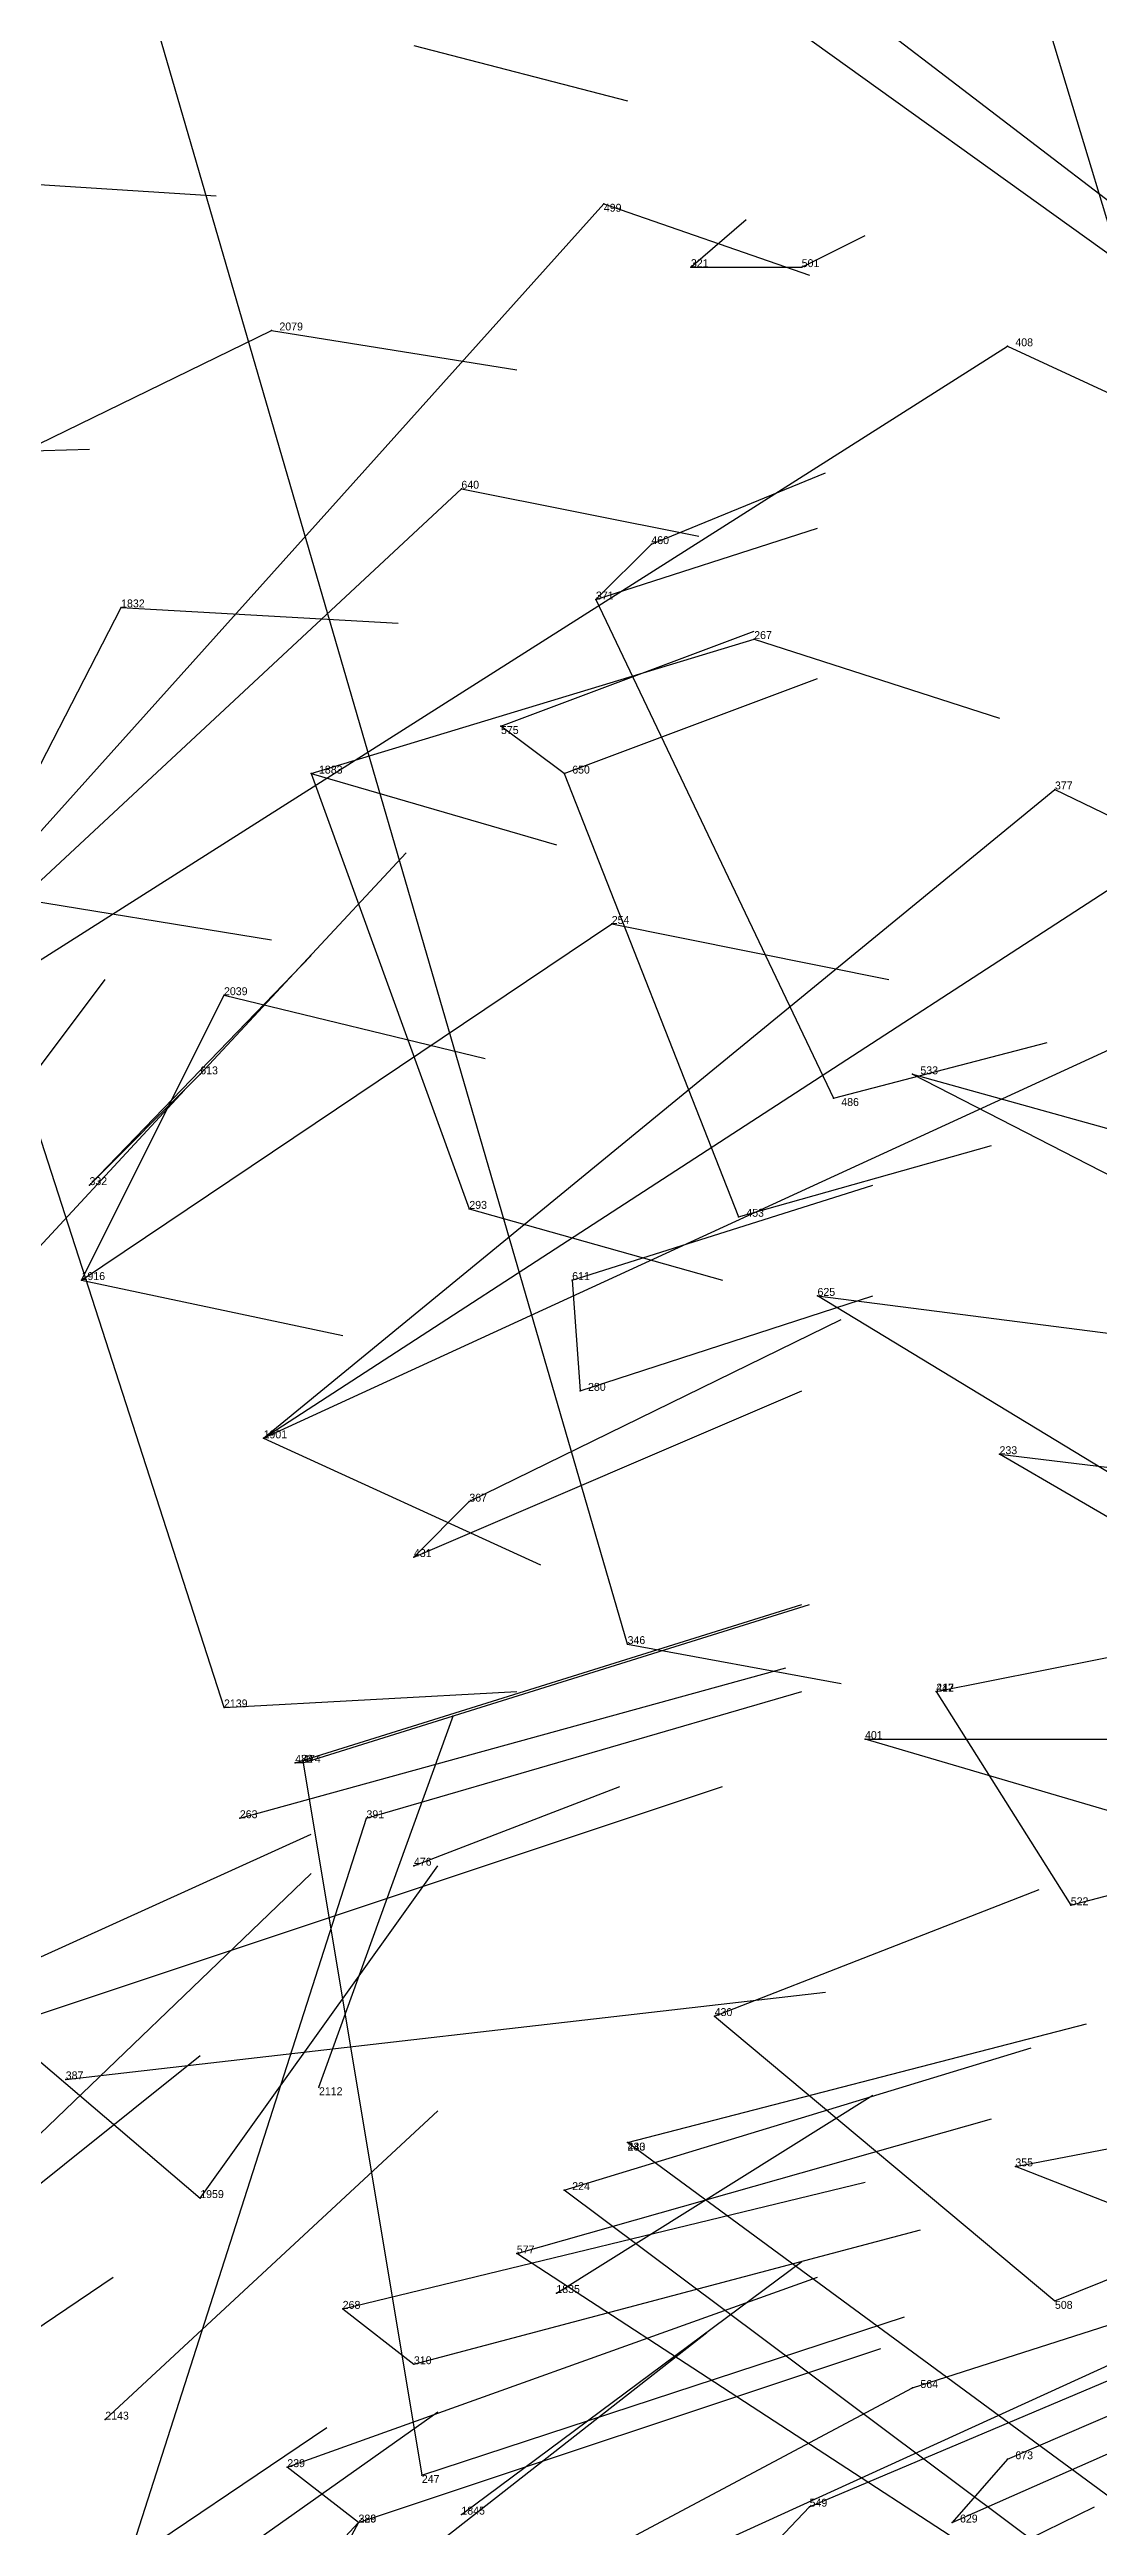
# Model space of a CAD drawing. Extents: x -747426.44 to -747424.45, y -964659.9 to -964657.28.
# Drawn here: x -747425.478 to -747425.3455, y -964658.6155 to -964658.3025 of the extents above; entities that cross this region are included whole.
import ezdxf

# ---------------------------------------------------------------- set-up
doc = ezdxf.new("R2010")
doc.units = 0
for name, color, linetype in [('Facilities', 3, 'CONTINUOUS'), ('Facilities_lines', 3, 'CONTINUOUS'), ('Normals', 1, 'CONTINUOUS'), ('Source_points', 5, 'CONTINUOUS'), ('Text', 3, 'CONTINUOUS')]:
    doc.layers.add(name, color=color, linetype=linetype)

msp = doc.modelspace()

# ---------------------------------------------------------------- linework, layer by layer
at = {"layer": 'Facilities', "color": 3}
for p in [(-747425.397, -964658.33, 137.142), (-747425.409, -964658.372, 137.154), (-747425.445, -964658.394, 137.349), (-747425.413, -964658.394, 137.146), (-747425.459, -964658.432, 137.154), (-747425.369, -964658.432, 137.32), (-747425.474, -964658.458, 137.351), (-747425.412, -964658.458, 137.121), (-747425.451, -964658.478, 137.345), (-747425.425, -964658.486, 137.132), (-747425.405, -964658.504, 137.322), (-747425.366, -964658.51, 137.119), (-747425.456, -964658.512, 137.357), (-747425.446, -964658.519, 137.172), (-747425.454, -964658.526, 137.191), (-747425.432, -964658.532, 137.341), (-747425.394, -964658.551, 137.326), (-747425.476, -964658.559, 137.231), (-747425.444, -964658.56, 137.352), (-747425.441, -964658.588, 137.177), (-747425.414, -964658.586, 137.347), (-747425.471, -964658.602, 137.382), (-747425.357, -964658.607, 137.117), (-747425.439, -964658.615, 137.189), (-747425.426, -964658.614, 137.358)]:
    msp.add_point(p, dxfattribs=at)
at = {"layer": 'Facilities_lines', "color": 3}
for p, q in [((-747425.329, -964658.375, 137.123), (-747425.365, -964658.256, 137.337)), ((-747425.208, -964658.426, 137.059), (-747425.42, -964658.274, 137.343)), ((-747425.405, -964658.504, 137.322), (-747425.469, -964658.284, 137.359)), ((-747425.208, -964658.426, 137.059), (-747425.383, -964658.292, 137.338)), ((-747425.513, -964658.439, 137.376), (-747425.408, -964658.322, 137.338)), ((-747425.397, -964658.33, 137.142), (-747425.383, -964658.33, 137.134)), ((-747425.575, -964658.399, 137.407), (-747425.45, -964658.338, 137.355)), ((-747425.513, -964658.439, 137.376), (-747425.357, -964658.34, 137.324)), ((-747425.456, -964658.512, 137.357), (-747425.507, -964658.354, 137.38)), ((-747425.513, -964658.439, 137.376), (-747425.426, -964658.358, 137.339)), ((-747425.409, -964658.372, 137.154), (-747425.402, -964658.365, 137.145)), ((-747425.409, -964658.372, 137.154), (-747425.379, -964658.435, 137.113)), ((-747425.524, -964658.48, 137.388), (-747425.469, -964658.373, 137.365)), ((-747425.451, -964658.478, 137.345), (-747425.297, -964658.378, 137.313)), ((-747425.445, -964658.394, 137.349), (-747425.389, -964658.377, 137.334)), ((-747425.413, -964658.394, 137.146), (-747425.421, -964658.388, 137.144)), ((-747425.445, -964658.394, 137.349), (-747425.425, -964658.449, 137.336)), ((-747425.413, -964658.394, 137.146), (-747425.391, -964658.45, 137.113)), ((-747425.451, -964658.478, 137.345), (-747425.351, -964658.396, 137.319)), ((-747425.474, -964658.458, 137.351), (-747425.407, -964658.413, 137.335)), ((-747425.451, -964658.478, 137.345), (-747425.314, -964658.415, 137.304)), ((-747425.474, -964658.458, 137.351), (-747425.456, -964658.422, 137.35)), ((-747425.459, -964658.432, 137.154), (-747425.473, -964658.446, 137.164)), ((-747425.369, -964658.432, 137.32), (-747425.332, -964658.451, 137.305)), ((-747425.412, -964658.458, 137.121), (-747425.411, -964658.472, 137.122)), ((-747425.218, -964658.559, 137.225), (-747425.381, -964658.46, 137.321)), ((-747425.255, -964658.54, 137.24), (-747425.358, -964658.48, 137.315)), ((-747425.425, -964658.486, 137.132), (-747425.432, -964658.493, 137.141)), ((-747425.366, -964658.51, 137.119), (-747425.366, -964658.51, 137.119)), ((-747425.366, -964658.51, 137.119), (-747425.349, -964658.537, 137.113)), ((-747425.188, -964658.571, 137.219), (-747425.375, -964658.516, 137.316)), ((-747425.446, -964658.519, 137.172), (-747425.447, -964658.519, 137.181)), ((-747425.446, -964658.519, 137.172), (-747425.447, -964658.519, 137.181)), ((-747425.446, -964658.519, 137.172), (-747425.431, -964658.609, 137.17)), ((-747425.513, -964658.528, 137.392), (-747425.459, -964658.574, 137.371)), ((-747425.48, -964658.657, 137.218), (-747425.438, -964658.526, 137.163)), ((-747425.394, -964658.551, 137.326), (-747425.351, -964658.587, 137.107)), ((-747425.299, -964658.645, 137.283), (-747425.405, -964658.567, 137.149)), ((-747425.299, -964658.645, 137.283), (-747425.405, -964658.567, 137.149)), ((-747425.272, -964658.603, 137.253), (-747425.356, -964658.57, 137.312)), ((-747425.29, -964658.665, 137.285), (-747425.413, -964658.573, 137.159)), ((-747425.29, -964658.665, 137.285), (-747425.419, -964658.581, 137.159)), ((-747425.441, -964658.588, 137.177), (-747425.432, -964658.595, 137.169)), ((-747425.48, -964658.657, 137.218), (-747425.333, -964658.59, 137.305)), ((-747425.48, -964658.657, 137.218), (-747425.369, -964658.598, 137.322)), ((-747425.357, -964658.607, 137.117), (-747425.364, -964658.615, 137.117)), ((-747425.439, -964658.615, 137.189), (-747425.448, -964658.608, 137.198)), ((-747425.456, -964658.691, 137.213), (-747425.382, -964658.613, 137.332)), ((-747425.439, -964658.615, 137.189), (-747425.466, -964658.644, 137.199)), ((-747425.439, -964658.615, 137.189), (-747425.458, -964658.65, 137.2)), ((-747425.439, -964658.615, 137.189), (-747425.439, -964658.615, 137.189))]:
    msp.add_line(p, q, dxfattribs=at)
at = {"layer": 'Normals', "color": 1}
for p, q in [((-747425.432, -964658.302, 137.354), (-747425.405, -964658.309, 137.45)), ((-747425.488, -964658.319, 137.369), (-747425.457, -964658.321, 137.464)), ((-747425.408, -964658.322, 137.338), (-747425.382, -964658.331, 137.434)), ((-747425.397, -964658.33, 137.142), (-747425.39, -964658.324, 137.242)), ((-747425.383, -964658.33, 137.134), (-747425.375, -964658.326, 137.234)), ((-747425.45, -964658.338, 137.355), (-747425.419, -964658.343, 137.45)), ((-747425.357, -964658.34, 137.324), (-747425.331, -964658.352, 137.42)), ((-747425.507, -964658.354, 137.38), (-747425.473, -964658.353, 137.474)), ((-747425.402, -964658.365, 137.145), (-747425.38, -964658.356, 137.242)), ((-747425.426, -964658.358, 137.339), (-747425.396, -964658.364, 137.434)), ((-747425.409, -964658.372, 137.154), (-747425.381, -964658.363, 137.249)), ((-747425.469, -964658.373, 137.365), (-747425.434, -964658.375, 137.459)), ((-747425.421, -964658.388, 137.144), (-747425.389, -964658.376, 137.238)), ((-747425.389, -964658.377, 137.334), (-747425.358, -964658.387, 137.429)), ((-747425.413, -964658.394, 137.146), (-747425.381, -964658.382, 137.24)), ((-747425.445, -964658.394, 137.349), (-747425.414, -964658.403, 137.444)), ((-747425.351, -964658.396, 137.319), (-747425.32, -964658.411, 137.413)), ((-747425.459, -964658.432, 137.154), (-747425.433, -964658.404, 137.246)), ((-747425.487, -964658.409, 137.366), (-747425.45, -964658.415, 137.459)), ((-747425.407, -964658.413, 137.335), (-747425.372, -964658.42, 137.429)), ((-747425.473, -964658.446, 137.164), (-747425.445, -964658.417, 137.256)), ((-747425.507, -964658.468, 137.182), (-747425.471, -964658.42, 137.262)), ((-747425.456, -964658.422, 137.35), (-747425.423, -964658.43, 137.444)), ((-747425.379, -964658.435, 137.113), (-747425.352, -964658.428, 137.209)), ((-747425.499, -964658.475, 137.173), (-747425.461, -964658.434, 137.256)), ((-747425.499, -964658.475, 137.173), (-747425.461, -964658.434, 137.256)), ((-747425.369, -964658.432, 137.32), (-747425.333, -964658.442, 137.413)), ((-747425.391, -964658.45, 137.113), (-747425.359, -964658.441, 137.207)), ((-747425.412, -964658.458, 137.121), (-747425.374, -964658.446, 137.213)), ((-747425.425, -964658.449, 137.336), (-747425.393, -964658.458, 137.43)), ((-747425.474, -964658.458, 137.351), (-747425.441, -964658.465, 137.445)), ((-747425.425, -964658.486, 137.132), (-747425.378, -964658.463, 137.217)), ((-747425.411, -964658.472, 137.122), (-747425.374, -964658.46, 137.214)), ((-747425.381, -964658.46, 137.321), (-747425.342, -964658.465, 137.413)), ((-747425.432, -964658.493, 137.141), (-747425.383, -964658.472, 137.226)), ((-747425.451, -964658.478, 137.345), (-747425.416, -964658.494, 137.437)), ((-747425.358, -964658.48, 137.315), (-747425.317, -964658.485, 137.406)), ((-747425.447, -964658.519, 137.181), (-747425.383, -964658.499, 137.255)), ((-747425.447, -964658.519, 137.181), (-747425.383, -964658.499, 137.255)), ((-747425.446, -964658.519, 137.172), (-747425.382, -964658.499, 137.247)), ((-747425.366, -964658.51, 137.119), (-747425.326, -964658.502, 137.211)), ((-747425.366, -964658.51, 137.119), (-747425.326, -964658.502, 137.211)), ((-747425.405, -964658.504, 137.322), (-747425.378, -964658.509, 137.418)), ((-747425.456, -964658.512, 137.357), (-747425.419, -964658.51, 137.45)), ((-747425.454, -964658.526, 137.191), (-747425.385, -964658.507, 137.261)), ((-747425.438, -964658.526, 137.163), (-747425.383, -964658.51, 137.245)), ((-747425.444, -964658.56, 137.352), (-747425.427, -964658.513, 137.439)), ((-747425.375, -964658.516, 137.316), (-747425.342, -964658.516, 137.41)), ((-747425.483, -964658.552, 137.23), (-747425.393, -964658.522, 137.26)), ((-747425.483, -964658.552, 137.23), (-747425.393, -964658.522, 137.26)), ((-747425.432, -964658.532, 137.341), (-747425.406, -964658.522, 137.437)), ((-747425.489, -964658.548, 137.376), (-747425.445, -964658.528, 137.464)), ((-747425.349, -964658.537, 137.113), (-747425.311, -964658.527, 137.205)), ((-747425.495, -964658.581, 137.398), (-747425.445, -964658.533, 137.47)), ((-747425.459, -964658.574, 137.371), (-747425.429, -964658.532, 137.457)), ((-747425.394, -964658.551, 137.326), (-747425.353, -964658.535, 137.416)), ((-747425.476, -964658.559, 137.231), (-747425.38, -964658.548, 137.256)), ((-747425.405, -964658.567, 137.149), (-747425.347, -964658.552, 137.229)), ((-747425.405, -964658.567, 137.149), (-747425.347, -964658.552, 137.229)), ((-747425.509, -964658.596, 137.408), (-747425.459, -964658.556, 137.485)), ((-747425.413, -964658.573, 137.159), (-747425.354, -964658.555, 137.238)), ((-747425.356, -964658.57, 137.312), (-747425.304, -964658.56, 137.397)), ((-747425.471, -964658.602, 137.382), (-747425.429, -964658.563, 137.464)), ((-747425.414, -964658.586, 137.347), (-747425.374, -964658.561, 137.435)), ((-747425.419, -964658.581, 137.159), (-747425.359, -964658.564, 137.237)), ((-747425.441, -964658.588, 137.177), (-747425.375, -964658.572, 137.25)), ((-747425.351, -964658.587, 137.107), (-747425.309, -964658.57, 137.196)), ((-747425.432, -964658.595, 137.169), (-747425.368, -964658.578, 137.244)), ((-747425.426, -964658.614, 137.358), (-747425.383, -964658.582, 137.443)), ((-747425.369, -964658.598, 137.322), (-747425.316, -964658.581, 137.405)), ((-747425.516, -964658.615, 137.428), (-747425.47, -964658.584, 137.511)), ((-747425.448, -964658.608, 137.198), (-747425.381, -964658.584, 137.269)), ((-747425.357, -964658.607, 137.117), (-747425.313, -964658.588, 137.205)), ((-747425.441, -964658.627, 137.377), (-747425.395, -964658.591, 137.459)), ((-747425.431, -964658.609, 137.17), (-747425.37, -964658.589, 137.247)), ((-747425.382, -964658.613, 137.332), (-747425.33, -964658.591, 137.414)), ((-747425.439, -964658.615, 137.189), (-747425.373, -964658.593, 137.261)), ((-747425.439, -964658.615, 137.189), (-747425.373, -964658.593, 137.261)), ((-747425.364, -964658.615, 137.117), (-747425.321, -964658.596, 137.205)), ((-747425.492, -964658.636, 137.412), (-747425.443, -964658.603, 137.492)), ((-747425.477, -964658.635, 137.404), (-747425.429, -964658.601, 137.485)), ((-747425.397, -964658.638, 137.126), (-747425.346, -964658.613, 137.209))]:
    msp.add_line(p, q, dxfattribs=at)
at = {"layer": 'Source_points', "color": 5}
for p in [(-747425.408, -964658.322, 137.338), (-747425.383, -964658.33, 137.134), (-747425.45, -964658.338, 137.355), (-747425.357, -964658.34, 137.324), (-747425.426, -964658.358, 137.339), (-747425.402, -964658.365, 137.145), (-747425.469, -964658.373, 137.365), (-747425.389, -964658.377, 137.334), (-747425.421, -964658.388, 137.144), (-747425.351, -964658.396, 137.319), (-747425.407, -964658.413, 137.335), (-747425.456, -964658.422, 137.35), (-747425.379, -964658.435, 137.113), (-747425.473, -964658.446, 137.164), (-747425.425, -964658.449, 137.336), (-747425.391, -964658.45, 137.113), (-747425.381, -964658.46, 137.321), (-747425.411, -964658.472, 137.122), (-747425.358, -964658.48, 137.315), (-747425.432, -964658.493, 137.141), (-747425.366, -964658.51, 137.119), (-747425.375, -964658.516, 137.316), (-747425.447, -964658.519, 137.181), (-747425.447, -964658.519, 137.181), (-747425.438, -964658.526, 137.163), (-747425.349, -964658.537, 137.113), (-747425.405, -964658.567, 137.149), (-747425.405, -964658.567, 137.149), (-747425.356, -964658.57, 137.312), (-747425.459, -964658.574, 137.371), (-747425.413, -964658.573, 137.159), (-747425.419, -964658.581, 137.159), (-747425.351, -964658.587, 137.107), (-747425.432, -964658.595, 137.169), (-747425.369, -964658.598, 137.322), (-747425.448, -964658.608, 137.198), (-747425.431, -964658.609, 137.17), (-747425.382, -964658.613, 137.332), (-747425.439, -964658.615, 137.189), (-747425.364, -964658.615, 137.117)]:
    msp.add_point(p, dxfattribs=at)

# ---------------------------------------------------------------- texts
at = {"layer": 'Text', "color": 3}
for s, p in [('499', (-747425.408, -964658.323, 137.338)), ('321', (-747425.397, -964658.33, 137.142)), ('501', (-747425.383, -964658.33, 137.134)), ('2079', (-747425.449, -964658.338, 137.355)), ('408', (-747425.356, -964658.34, 137.324)), ('640', (-747425.426, -964658.358, 137.339)), ('460', (-747425.402, -964658.365, 137.145)), ('1832', (-747425.469, -964658.373, 137.365)), ('371', (-747425.409, -964658.372, 137.154)), ('267', (-747425.389, -964658.377, 137.334)), ('575', (-747425.421, -964658.389, 137.144)), ('1883', (-747425.444, -964658.394, 137.349)), ('650', (-747425.412, -964658.394, 137.146)), ('377', (-747425.351, -964658.396, 137.319)), ('254', (-747425.407, -964658.413, 137.335)), ('2039', (-747425.456, -964658.422, 137.35)), ('613', (-747425.459, -964658.432, 137.154)), ('533', (-747425.368, -964658.432, 137.32)), ('486', (-747425.378, -964658.436, 137.113)), ('332', (-747425.473, -964658.446, 137.164)), ('293', (-747425.425, -964658.449, 137.336)), ('453', (-747425.39, -964658.45, 137.113)), ('1916', (-747425.474, -964658.458, 137.351)), ('611', (-747425.412, -964658.458, 137.121)), ('625', (-747425.381, -964658.46, 137.321)), ('280', (-747425.41, -964658.472, 137.122)), ('1901', (-747425.451, -964658.478, 137.345)), ('233', (-747425.358, -964658.48, 137.315)), ('367', (-747425.425, -964658.486, 137.132)), ('431', (-747425.432, -964658.493, 137.141)), ('346', (-747425.405, -964658.504, 137.322)), ('417', (-747425.366, -964658.51, 137.119)), ('242', (-747425.366, -964658.51, 137.119)), ('2139', (-747425.456, -964658.512, 137.357)), ('401', (-747425.375, -964658.516, 137.316)), ('472', (-747425.447, -964658.519, 137.181)), ('484', (-747425.447, -964658.519, 137.181)), ('474', (-747425.446, -964658.519, 137.172)), ('263', (-747425.454, -964658.526, 137.191)), ('391', (-747425.438, -964658.526, 137.163)), ('476', (-747425.432, -964658.532, 137.341)), ('522', (-747425.349, -964658.537, 137.113)), ('430', (-747425.394, -964658.551, 137.326)), ('387', (-747425.476, -964658.559, 137.231)), ('2112', (-747425.444, -964658.561, 137.352)), ('443', (-747425.405, -964658.568, 137.149)), ('230', (-747425.405, -964658.568, 137.149)), ('355', (-747425.356, -964658.57, 137.312)), ('224', (-747425.412, -964658.573, 137.159)), ('1959', (-747425.459, -964658.574, 137.371)), ('577', (-747425.419, -964658.581, 137.159)), ('1835', (-747425.414, -964658.586, 137.347)), ('268', (-747425.441, -964658.588, 137.177)), ('508', (-747425.351, -964658.588, 137.107)), ('310', (-747425.432, -964658.595, 137.169)), ('564', (-747425.368, -964658.598, 137.322)), ('2143', (-747425.471, -964658.602, 137.382)), ('239', (-747425.448, -964658.608, 137.198)), ('673', (-747425.356, -964658.607, 137.117)), ('247', (-747425.431, -964658.61, 137.17)), ('1845', (-747425.426, -964658.614, 137.358)), ('549', (-747425.382, -964658.613, 137.332)), ('329', (-747425.439, -964658.615, 137.189)), ('286', (-747425.439, -964658.615, 137.189)), ('629', (-747425.363, -964658.615, 137.117))]:
    msp.add_text(s, height=0.001, dxfattribs=at).set_placement(p)

doc.saveas('drawing.dxf')
